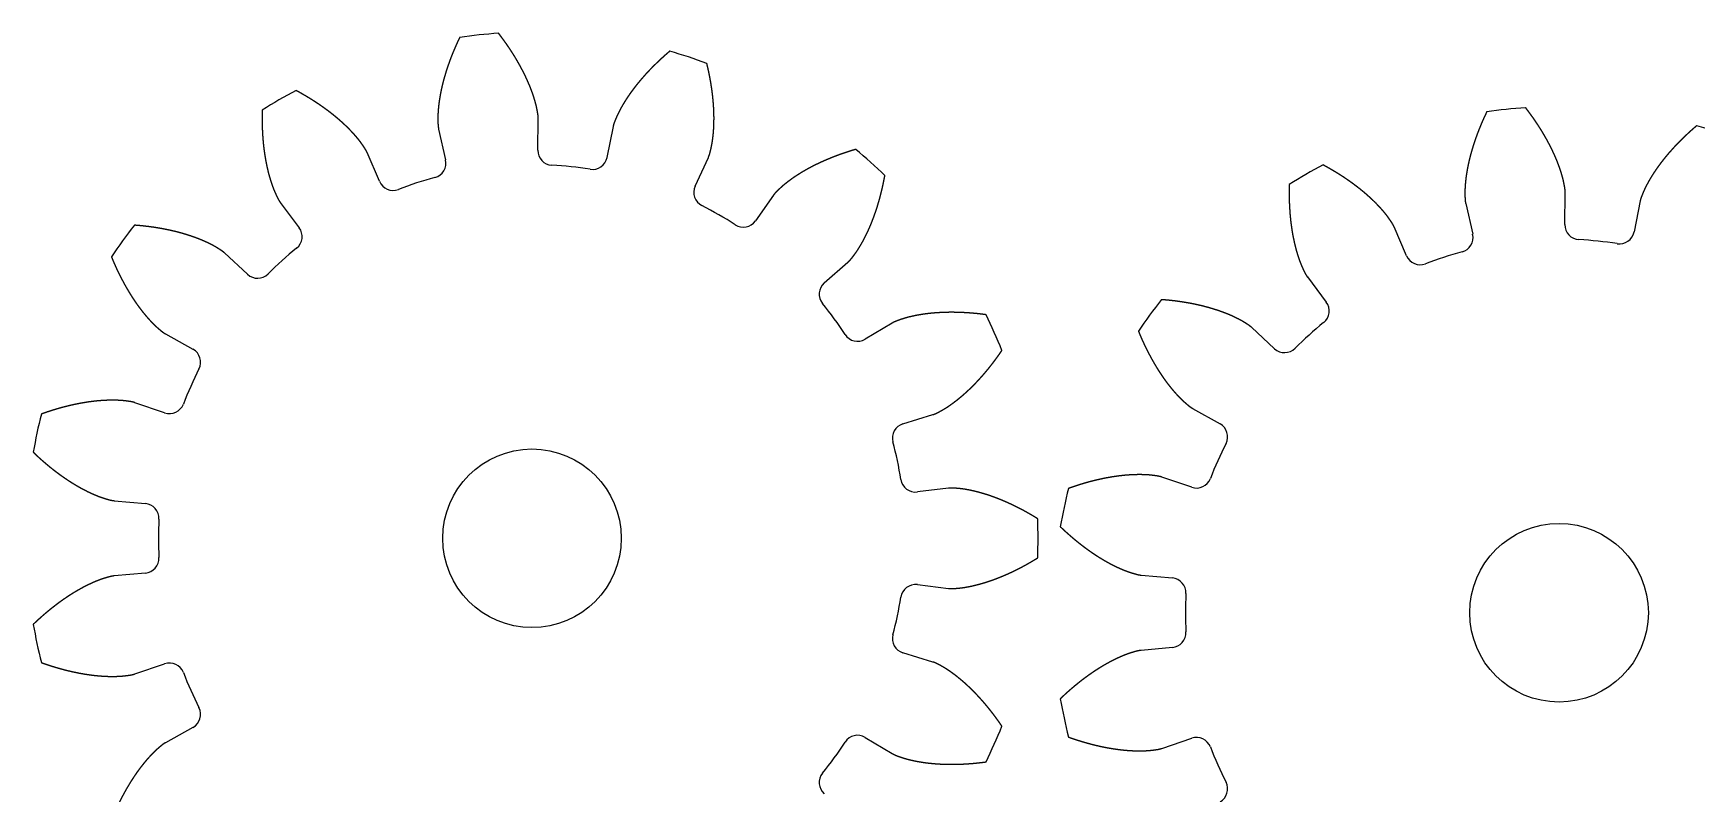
# Model space of a CAD drawing. Header units: inches. Extents: x 0 to 775, y -63 to 305.
# Drawn here: x 668.6 to 724.4, y -19.6 to 5.9 of the extents above; entities that cross this region are included whole.
import ezdxf

# ---------------------------------------------------------------- set-up
doc = ezdxf.new("R2010")
doc.units = ezdxf.units.IN
doc.header["$MEASUREMENT"] = 0

msp = doc.modelspace()

# ---------------------------------------------------------------- linework, layer by layer
at = {"color": 1}
for p, q in [((685.516, 1.971), (685.531, 3.027)), ((682.186, 2.675), (682.42, 1.645)), ((688.046, 2.763), (687.841, 1.726)), ((680.197, 0.923), (679.781, 1.894)), ((690.802, 0.764), (691.246, 1.723)), ((676.867, 0.212), (677.5, -0.634)), ((693.435, 0.459), (692.827, -0.404)), ((716.686, 0.175), (716.92, -0.855)), ((720.016, -0.529), (720.031, 0.527)), ((722.546, 0.263), (722.341, -0.774)), ((714.697, -1.577), (714.281, -0.606)), ((675.763, -2.198), (674.988, -1.48)), ((695.141, -2.488), (695.936, -1.792)), ((711.367, -2.288), (712, -3.134)), ((697.422, -3.838), (696.515, -4.379)), ((673.011, -4.202), (673.933, -4.717)), ((710.263, -4.698), (709.488, -3.98)), ((672.982, -6.852), (671.982, -6.512)), ((707.511, -6.702), (708.433, -7.217)), ((697.781, -7.224), (698.79, -6.912)), ((699.316, -9.385), (698.267, -9.51)), ((707.482, -9.352), (706.482, -9.012)), ((671.283, -9.803), (672.335, -9.898)), ((672.335, -12.236), (671.283, -12.331)), ((698.267, -12.624), (699.316, -12.749)), ((705.783, -12.303), (706.835, -12.398)), ((698.79, -15.222), (697.781, -14.91)), ((706.835, -14.736), (705.783, -14.831)), ((671.982, -15.622), (672.982, -15.281)), ((673.933, -17.417), (673.011, -17.932)), ((696.515, -17.755), (697.422, -18.296)), ((706.482, -18.122), (707.482, -17.781))]:
    msp.add_line(p, q, dxfattribs=at)
for centre in [(685.321, -11.067), (719.821, -13.567)]:
    msp.add_circle(centre, 3, dxfattribs=at)
for centre, radius, start, end in [((685.321, -11.067), 17, 93.7877, 98.2123), ((685.321, -11.067), 17, 69.7877, 74.2123), ((685.321, -11.067), 17, 117.7877, 122.2123), ((719.821, -13.567), 17, 93.7877, 98.2123), ((719.821, -13.567), 17, 69.7877, 74.2123), ((686.016, 1.964), 0.5, 179.1897, 266.9466), ((687.351, 1.823), 0.5, 261.0534, 348.8103), ((685.321, -11.067), 17, 45.7877, 50.2123), ((681.932, 1.534), 0.5, 285.0534, 12.8103), ((685.321, -11.067), 12.549, 81.0534, 86.9466), ((719.821, -13.567), 17, 117.7877, 122.2123), ((680.656, 1.12), 0.5, 203.1897, 290.9466), ((685.321, -11.067), 12.549, 105.0534, 110.9466), ((691.256, 0.554), 0.5, 155.1897, 242.9466), ((685.321, -11.067), 12.549, 57.0534, 62.9466), ((685.321, -11.067), 17, 141.7877, 146.2123), ((692.418, -0.116), 0.5, 237.0534, 324.8103), ((720.516, -0.536), 0.5, 179.1897, 266.9466), ((677.1, -0.933), 0.5, 309.0534, 36.8103), ((716.432, -0.966), 0.5, 285.0534, 12.8103), ((719.821, -13.567), 12.549, 81.0534, 86.9466), ((721.851, -0.677), 0.5, 261.0534, 348.8103), ((685.321, -11.067), 12.549, 129.0534, 134.9466), ((715.156, -1.38), 0.5, 203.1897, 290.9466), ((719.821, -13.567), 12.549, 105.0534, 110.9466), ((676.103, -1.831), 0.5, 227.1897, 314.9466), ((695.47, -2.864), 0.5, 131.1897, 218.9466), ((685.321, -11.067), 12.549, 33.0534, 38.9466), ((719.821, -13.567), 17, 141.7877, 146.2123), ((711.6, -3.433), 0.5, 309.0534, 36.8103), ((685.321, -11.067), 17, 21.7877, 26.2123), ((719.821, -13.567), 12.549, 129.0534, 134.9466), ((696.259, -3.95), 0.5, 213.0534, 300.8103), ((673.689, -5.154), 0.5, 333.0534, 60.8103), ((710.603, -4.331), 0.5, 227.1897, 314.9466), ((685.321, -11.067), 12.549, 153.0534, 158.9466), ((673.143, -6.379), 0.5, 251.1897, 338.9466), ((685.321, -11.067), 17, 165.7877, 170.2123), ((697.929, -7.701), 0.5, 107.1897, 194.9466), ((708.189, -7.654), 0.5, 333.0534, 60.8103), ((685.321, -11.067), 12.549, 9.0534, 14.9466), ((719.821, -13.567), 12.549, 153.0534, 158.9466), ((698.208, -9.014), 0.5, 189.0534, 276.8103), ((719.821, -13.567), 17, 165.7877, 170.2123), ((707.643, -8.879), 0.5, 251.1897, 338.9466), ((672.289, -10.396), 0.5, 357.0534, 84.8103), ((685.321, -11.067), 12.549, 177.0534, 182.9466), ((685.321, -11.067), 17, 357.7877, 2.2123), ((672.289, -11.738), 0.5, 275.1897, 2.9466), ((698.208, -13.12), 0.5, 83.1897, 170.9466), ((706.789, -12.896), 0.5, 357.0534, 84.8103), ((685.321, -11.067), 12.549, 345.0534, 350.9466), ((719.821, -13.567), 12.549, 177.0534, 182.9466), ((685.321, -11.067), 17, 189.7877, 194.2123), ((697.929, -14.433), 0.5, 165.0534, 252.8103), ((706.789, -14.238), 0.5, 275.1897, 2.9466), ((673.143, -15.755), 0.5, 21.0534, 108.8103), ((685.321, -11.067), 12.549, 201.0534, 206.9466), ((673.689, -16.98), 0.5, 299.1897, 26.9466), ((719.821, -13.567), 17, 189.7877, 194.2123), ((696.259, -18.184), 0.5, 59.1897, 146.9466), ((685.321, -11.067), 17, 333.7877, 338.2123), ((707.643, -18.255), 0.5, 21.0534, 108.8103), ((685.321, -11.067), 12.549, 321.0534, 326.9466), ((719.821, -13.567), 12.549, 201.0534, 206.9466), ((695.47, -19.27), 0.5, 141.0534, 228.8103), ((708.189, -19.48), 0.5, 299.1897, 26.9466)]:
    msp.add_arc(centre, radius, start, end, dxfattribs=at)
for points in [[(682.893, 5.759), (682.889, 5.75), (682.88, 5.732), (682.868, 5.706), (682.851, 5.671), (682.831, 5.627), (682.81, 5.583), (682.79, 5.539), (682.771, 5.495), (682.751, 5.451), (682.732, 5.407), (682.713, 5.363), (682.694, 5.318), (682.676, 5.274), (682.658, 5.23), (682.64, 5.186), (682.622, 5.142), (682.605, 5.097), (682.588, 5.053), (682.571, 5.009), (682.555, 4.964), (682.539, 4.92), (682.523, 4.876), (682.507, 4.831), (682.492, 4.787), (682.477, 4.742), (682.463, 4.698), (682.448, 4.654), (682.434, 4.609), (682.42, 4.565), (682.407, 4.52), (682.394, 4.476), (682.381, 4.431), (682.368, 4.387), (682.356, 4.342), (682.344, 4.298), (682.333, 4.254), (682.321, 4.209), (682.31, 4.165), (682.3, 4.12), (682.29, 4.076), (682.28, 4.031), (682.27, 3.987), (682.261, 3.943), (682.252, 3.898), (682.243, 3.854), (682.235, 3.81), (682.228, 3.765), (682.22, 3.721), (682.213, 3.677), (682.206, 3.633), (682.2, 3.588), (682.194, 3.544), (682.189, 3.5), (682.184, 3.456), (682.179, 3.412), (682.175, 3.368), (682.171, 3.324), (682.168, 3.28), (682.165, 3.236), (682.163, 3.193), (682.161, 3.149), (682.16, 3.105), (682.159, 3.062), (682.159, 3.018), (682.16, 2.975), (682.161, 2.932), (682.162, 2.888), (682.164, 2.845), (682.167, 2.802), (682.171, 2.76), (682.175, 2.726), (682.18, 2.7), (682.184, 2.684), (682.186, 2.675)], [(685.531, 3.027), (685.531, 3.035), (685.531, 3.053), (685.531, 3.078), (685.528, 3.113), (685.523, 3.155), (685.517, 3.198), (685.51, 3.24), (685.502, 3.283), (685.494, 3.325), (685.485, 3.368), (685.477, 3.41), (685.467, 3.453), (685.457, 3.495), (685.446, 3.538), (685.435, 3.58), (685.423, 3.622), (685.41, 3.664), (685.397, 3.707), (685.384, 3.749), (685.371, 3.791), (685.357, 3.833), (685.342, 3.875), (685.327, 3.917), (685.312, 3.959), (685.296, 4.001), (685.28, 4.043), (685.264, 4.084), (685.247, 4.126), (685.23, 4.168), (685.212, 4.209), (685.194, 4.251), (685.176, 4.292), (685.157, 4.334), (685.138, 4.375), (685.119, 4.417), (685.1, 4.458), (685.08, 4.499), (685.059, 4.54), (685.039, 4.581), (685.018, 4.622), (684.997, 4.663), (684.975, 4.704), (684.953, 4.745), (684.931, 4.786), (684.909, 4.826), (684.886, 4.867), (684.863, 4.907), (684.84, 4.948), (684.816, 4.988), (684.792, 5.029), (684.768, 5.069), (684.744, 5.109), (684.719, 5.149), (684.694, 5.189), (684.669, 5.229), (684.643, 5.269), (684.617, 5.309), (684.591, 5.349), (684.565, 5.388), (684.538, 5.428), (684.511, 5.467), (684.484, 5.507), (684.457, 5.546), (684.429, 5.585), (684.401, 5.624), (684.373, 5.663), (684.344, 5.702), (684.316, 5.741), (684.287, 5.78), (684.257, 5.819), (684.234, 5.85), (684.216, 5.873), (684.204, 5.888), (684.198, 5.896)], [(689.947, 5.292), (689.939, 5.285), (689.924, 5.273), (689.902, 5.254), (689.873, 5.229), (689.836, 5.197), (689.8, 5.165), (689.763, 5.133), (689.727, 5.101), (689.692, 5.068), (689.656, 5.036), (689.621, 5.003), (689.586, 4.97), (689.551, 4.937), (689.517, 4.904), (689.482, 4.871), (689.448, 4.838), (689.415, 4.805), (689.381, 4.771), (689.348, 4.737), (689.315, 4.704), (689.282, 4.67), (689.249, 4.635), (689.217, 4.601), (689.185, 4.567), (689.153, 4.532), (689.122, 4.498), (689.091, 4.463), (689.06, 4.428), (689.029, 4.393), (688.999, 4.358), (688.969, 4.323), (688.939, 4.287), (688.909, 4.252), (688.88, 4.216), (688.851, 4.181), (688.822, 4.145), (688.794, 4.109), (688.766, 4.072), (688.738, 4.036), (688.711, 4), (688.684, 3.963), (688.657, 3.927), (688.63, 3.89), (688.604, 3.853), (688.578, 3.816), (688.553, 3.779), (688.528, 3.741), (688.503, 3.704), (688.479, 3.666), (688.454, 3.629), (688.431, 3.591), (688.407, 3.553), (688.385, 3.515), (688.362, 3.477), (688.34, 3.438), (688.318, 3.4), (688.297, 3.361), (688.276, 3.322), (688.256, 3.284), (688.236, 3.245), (688.216, 3.205), (688.197, 3.166), (688.179, 3.126), (688.162, 3.087), (688.145, 3.047), (688.128, 3.007), (688.112, 2.967), (688.096, 2.927), (688.081, 2.886), (688.067, 2.846), (688.057, 2.813), (688.051, 2.788), (688.048, 2.771), (688.046, 2.763)], [(691.246, 1.723), (691.249, 1.731), (691.256, 1.746), (691.266, 1.77), (691.278, 1.803), (691.291, 1.843), (691.302, 1.885), (691.313, 1.927), (691.323, 1.969), (691.333, 2.011), (691.342, 2.053), (691.352, 2.096), (691.36, 2.138), (691.368, 2.181), (691.376, 2.224), (691.382, 2.268), (691.389, 2.311), (691.394, 2.355), (691.4, 2.398), (691.405, 2.442), (691.41, 2.486), (691.414, 2.531), (691.418, 2.575), (691.421, 2.619), (691.424, 2.664), (691.427, 2.708), (691.429, 2.753), (691.431, 2.798), (691.433, 2.843), (691.434, 2.888), (691.435, 2.933), (691.435, 2.978), (691.436, 3.024), (691.436, 3.069), (691.435, 3.115), (691.434, 3.16), (691.433, 3.206), (691.432, 3.252), (691.43, 3.297), (691.428, 3.343), (691.425, 3.389), (691.423, 3.435), (691.42, 3.481), (691.416, 3.528), (691.413, 3.574), (691.409, 3.62), (691.405, 3.666), (691.4, 3.713), (691.395, 3.759), (691.39, 3.806), (691.385, 3.852), (691.379, 3.899), (691.373, 3.945), (691.367, 3.992), (691.36, 4.039), (691.353, 4.086), (691.346, 4.133), (691.339, 4.179), (691.331, 4.226), (691.323, 4.273), (691.315, 4.32), (691.306, 4.367), (691.298, 4.414), (691.288, 4.461), (691.279, 4.508), (691.27, 4.556), (691.26, 4.603), (691.25, 4.65), (691.239, 4.697), (691.228, 4.744), (691.217, 4.792), (691.209, 4.829), (691.202, 4.858), (691.197, 4.877), (691.195, 4.886)], [(679.781, 1.894), (679.777, 1.902), (679.77, 1.917), (679.759, 1.941), (679.743, 1.971), (679.721, 2.008), (679.698, 2.044), (679.674, 2.08), (679.65, 2.116), (679.625, 2.151), (679.6, 2.187), (679.575, 2.222), (679.549, 2.257), (679.522, 2.292), (679.495, 2.326), (679.468, 2.36), (679.439, 2.394), (679.411, 2.427), (679.382, 2.46), (679.353, 2.494), (679.323, 2.526), (679.293, 2.559), (679.263, 2.592), (679.232, 2.624), (679.201, 2.656), (679.17, 2.688), (679.138, 2.72), (679.106, 2.751), (679.074, 2.782), (679.041, 2.813), (679.008, 2.844), (678.975, 2.875), (678.941, 2.905), (678.907, 2.936), (678.873, 2.966), (678.839, 2.996), (678.804, 3.025), (678.769, 3.055), (678.734, 3.084), (678.698, 3.113), (678.663, 3.142), (678.627, 3.171), (678.59, 3.2), (678.554, 3.228), (678.517, 3.256), (678.48, 3.285), (678.443, 3.312), (678.405, 3.34), (678.368, 3.368), (678.33, 3.395), (678.291, 3.422), (678.253, 3.449), (678.214, 3.476), (678.175, 3.502), (678.136, 3.529), (678.097, 3.555), (678.057, 3.581), (678.018, 3.607), (677.978, 3.632), (677.937, 3.658), (677.897, 3.683), (677.856, 3.708), (677.815, 3.733), (677.774, 3.758), (677.733, 3.783), (677.692, 3.807), (677.65, 3.831), (677.608, 3.855), (677.566, 3.879), (677.524, 3.903), (677.481, 3.926), (677.447, 3.945), (677.422, 3.959), (677.404, 3.968), (677.396, 3.973)], [(720.031, 0.527), (720.031, 0.535), (720.031, 0.553), (720.031, 0.578), (720.028, 0.613), (720.023, 0.655), (720.017, 0.698), (720.01, 0.74), (720.002, 0.783), (719.994, 0.825), (719.985, 0.868), (719.977, 0.91), (719.967, 0.953), (719.957, 0.995), (719.946, 1.038), (719.935, 1.08), (719.923, 1.122), (719.91, 1.164), (719.897, 1.207), (719.884, 1.249), (719.871, 1.291), (719.857, 1.333), (719.842, 1.375), (719.827, 1.417), (719.812, 1.459), (719.796, 1.501), (719.78, 1.543), (719.764, 1.584), (719.747, 1.626), (719.73, 1.668), (719.712, 1.709), (719.694, 1.751), (719.676, 1.792), (719.657, 1.834), (719.638, 1.875), (719.619, 1.917), (719.6, 1.958), (719.58, 1.999), (719.559, 2.04), (719.539, 2.081), (719.518, 2.122), (719.497, 2.163), (719.475, 2.204), (719.453, 2.245), (719.431, 2.286), (719.409, 2.326), (719.386, 2.367), (719.363, 2.407), (719.34, 2.448), (719.316, 2.488), (719.292, 2.529), (719.268, 2.569), (719.244, 2.609), (719.219, 2.649), (719.194, 2.689), (719.169, 2.729), (719.143, 2.769), (719.117, 2.809), (719.091, 2.849), (719.065, 2.888), (719.038, 2.928), (719.011, 2.967), (718.984, 3.007), (718.957, 3.046), (718.929, 3.085), (718.901, 3.124), (718.873, 3.163), (718.844, 3.202), (718.816, 3.241), (718.787, 3.28), (718.757, 3.319), (718.734, 3.35), (718.716, 3.373), (718.704, 3.388), (718.698, 3.396)], [(676.259, 3.316), (676.259, 3.307), (676.258, 3.287), (676.258, 3.258), (676.257, 3.219), (676.256, 3.171), (676.255, 3.122), (676.255, 3.074), (676.255, 3.026), (676.255, 2.977), (676.255, 2.929), (676.256, 2.881), (676.257, 2.833), (676.258, 2.786), (676.259, 2.738), (676.261, 2.69), (676.263, 2.643), (676.265, 2.595), (676.268, 2.548), (676.271, 2.5), (676.274, 2.453), (676.277, 2.406), (676.28, 2.359), (676.284, 2.312), (676.288, 2.266), (676.293, 2.219), (676.297, 2.172), (676.302, 2.126), (676.308, 2.08), (676.313, 2.033), (676.319, 1.987), (676.325, 1.941), (676.331, 1.895), (676.338, 1.85), (676.345, 1.804), (676.352, 1.759), (676.36, 1.713), (676.367, 1.668), (676.375, 1.623), (676.384, 1.578), (676.393, 1.534), (676.402, 1.489), (676.411, 1.445), (676.42, 1.4), (676.43, 1.356), (676.441, 1.312), (676.451, 1.268), (676.462, 1.225), (676.473, 1.181), (676.485, 1.138), (676.497, 1.095), (676.509, 1.052), (676.522, 1.009), (676.535, 0.967), (676.548, 0.924), (676.562, 0.882), (676.576, 0.84), (676.59, 0.799), (676.605, 0.757), (676.62, 0.716), (676.636, 0.675), (676.652, 0.634), (676.669, 0.594), (676.686, 0.554), (676.704, 0.515), (676.722, 0.475), (676.741, 0.436), (676.759, 0.397), (676.778, 0.358), (676.798, 0.32), (676.819, 0.283), (676.837, 0.254), (676.852, 0.233), (676.862, 0.219), (676.867, 0.212)], [(717.393, 3.259), (717.389, 3.25), (717.38, 3.232), (717.368, 3.206), (717.351, 3.171), (717.331, 3.127), (717.31, 3.083), (717.29, 3.039), (717.271, 2.995), (717.251, 2.951), (717.232, 2.907), (717.213, 2.863), (717.194, 2.818), (717.176, 2.774), (717.158, 2.73), (717.14, 2.686), (717.122, 2.642), (717.105, 2.597), (717.088, 2.553), (717.071, 2.509), (717.055, 2.464), (717.039, 2.42), (717.023, 2.376), (717.007, 2.331), (716.992, 2.287), (716.977, 2.242), (716.963, 2.198), (716.948, 2.154), (716.934, 2.109), (716.92, 2.065), (716.907, 2.02), (716.894, 1.976), (716.881, 1.931), (716.868, 1.887), (716.856, 1.842), (716.844, 1.798), (716.833, 1.754), (716.821, 1.709), (716.81, 1.665), (716.8, 1.62), (716.79, 1.576), (716.78, 1.531), (716.77, 1.487), (716.761, 1.443), (716.752, 1.398), (716.743, 1.354), (716.735, 1.31), (716.728, 1.265), (716.72, 1.221), (716.713, 1.177), (716.706, 1.133), (716.7, 1.088), (716.694, 1.044), (716.689, 1), (716.684, 0.956), (716.679, 0.912), (716.675, 0.868), (716.671, 0.824), (716.668, 0.78), (716.665, 0.736), (716.663, 0.693), (716.661, 0.649), (716.66, 0.605), (716.659, 0.562), (716.659, 0.518), (716.66, 0.475), (716.661, 0.432), (716.662, 0.388), (716.664, 0.345), (716.667, 0.302), (716.671, 0.26), (716.675, 0.226), (716.68, 0.2), (716.684, 0.184), (716.686, 0.175)], [(724.447, 2.792), (724.439, 2.785), (724.424, 2.773), (724.402, 2.754), (724.373, 2.729), (724.336, 2.697), (724.3, 2.665), (724.263, 2.633), (724.227, 2.601), (724.192, 2.568), (724.156, 2.536), (724.121, 2.503), (724.086, 2.47), (724.051, 2.437), (724.017, 2.404), (723.982, 2.371), (723.948, 2.338), (723.915, 2.305), (723.881, 2.271), (723.848, 2.237), (723.815, 2.204), (723.782, 2.17), (723.749, 2.135), (723.717, 2.101), (723.685, 2.067), (723.653, 2.032), (723.622, 1.998), (723.591, 1.963), (723.56, 1.928), (723.529, 1.893), (723.499, 1.858), (723.469, 1.823), (723.439, 1.787), (723.409, 1.752), (723.38, 1.716), (723.351, 1.681), (723.322, 1.645), (723.294, 1.609), (723.266, 1.572), (723.238, 1.536), (723.211, 1.5), (723.184, 1.463), (723.157, 1.427), (723.13, 1.39), (723.104, 1.353), (723.078, 1.316), (723.053, 1.279), (723.028, 1.241), (723.003, 1.204), (722.979, 1.166), (722.954, 1.129), (722.931, 1.091), (722.907, 1.053), (722.885, 1.015), (722.862, 0.977), (722.84, 0.938), (722.818, 0.9), (722.797, 0.861), (722.776, 0.822), (722.756, 0.784), (722.736, 0.745), (722.716, 0.705), (722.697, 0.666), (722.679, 0.626), (722.662, 0.587), (722.645, 0.547), (722.628, 0.507), (722.612, 0.467), (722.596, 0.427), (722.581, 0.386), (722.567, 0.346), (722.557, 0.313), (722.551, 0.288), (722.548, 0.271), (722.546, 0.263)], [(696.2, 1.996), (696.191, 1.993), (696.172, 1.988), (696.144, 1.98), (696.107, 1.969), (696.061, 1.954), (696.014, 1.94), (695.968, 1.926), (695.922, 1.911), (695.877, 1.896), (695.831, 1.88), (695.786, 1.865), (695.74, 1.849), (695.695, 1.833), (695.65, 1.817), (695.605, 1.801), (695.561, 1.784), (695.516, 1.768), (695.472, 1.751), (695.428, 1.733), (695.384, 1.716), (695.34, 1.698), (695.297, 1.68), (695.253, 1.662), (695.21, 1.644), (695.167, 1.625), (695.124, 1.606), (695.081, 1.587), (695.039, 1.568), (694.997, 1.549), (694.955, 1.529), (694.913, 1.509), (694.871, 1.489), (694.83, 1.468), (694.789, 1.448), (694.748, 1.427), (694.707, 1.406), (694.666, 1.384), (694.626, 1.363), (694.586, 1.341), (694.546, 1.319), (694.506, 1.296), (694.467, 1.274), (694.428, 1.251), (694.389, 1.228), (694.35, 1.204), (694.312, 1.181), (694.274, 1.157), (694.236, 1.133), (694.198, 1.108), (694.161, 1.084), (694.124, 1.059), (694.087, 1.034), (694.051, 1.008), (694.015, 0.982), (693.979, 0.956), (693.943, 0.93), (693.908, 0.903), (693.873, 0.877), (693.839, 0.849), (693.805, 0.822), (693.771, 0.794), (693.738, 0.766), (693.705, 0.737), (693.673, 0.708), (693.641, 0.678), (693.61, 0.648), (693.578, 0.619), (693.548, 0.588), (693.517, 0.558), (693.488, 0.526), (693.466, 0.5), (693.451, 0.48), (693.44, 0.466), (693.435, 0.459)], [(695.936, -1.792), (695.942, -1.787), (695.955, -1.775), (695.973, -1.757), (695.997, -1.733), (696.026, -1.701), (696.053, -1.667), (696.08, -1.634), (696.106, -1.599), (696.132, -1.565), (696.158, -1.53), (696.184, -1.495), (696.209, -1.46), (696.234, -1.424), (696.258, -1.387), (696.282, -1.351), (696.305, -1.313), (696.328, -1.276), (696.351, -1.238), (696.374, -1.2), (696.396, -1.162), (696.418, -1.123), (696.439, -1.084), (696.461, -1.045), (696.481, -1.006), (696.502, -0.966), (696.522, -0.926), (696.542, -0.886), (696.562, -0.845), (696.582, -0.805), (696.601, -0.764), (696.62, -0.723), (696.638, -0.681), (696.657, -0.64), (696.675, -0.598), (696.692, -0.556), (696.71, -0.514), (696.727, -0.472), (696.744, -0.429), (696.761, -0.386), (696.778, -0.343), (696.794, -0.3), (696.81, -0.257), (696.826, -0.213), (696.841, -0.17), (696.856, -0.126), (696.871, -0.082), (696.886, -0.038), (696.9, 0.007), (696.915, 0.051), (696.929, 0.096), (696.942, 0.141), (696.956, 0.186), (696.969, 0.231), (696.982, 0.277), (696.995, 0.322), (697.007, 0.368), (697.02, 0.414), (697.032, 0.46), (697.044, 0.506), (697.055, 0.552), (697.067, 0.598), (697.078, 0.645), (697.089, 0.692), (697.099, 0.739), (697.11, 0.786), (697.12, 0.833), (697.13, 0.88), (697.139, 0.927), (697.149, 0.975), (697.158, 1.022), (697.165, 1.061), (697.17, 1.089), (697.174, 1.108), (697.176, 1.118)], [(714.281, -0.606), (714.277, -0.598), (714.27, -0.583), (714.259, -0.559), (714.243, -0.529), (714.221, -0.492), (714.198, -0.456), (714.174, -0.42), (714.15, -0.384), (714.125, -0.349), (714.1, -0.313), (714.075, -0.278), (714.049, -0.243), (714.022, -0.208), (713.995, -0.174), (713.968, -0.14), (713.939, -0.106), (713.911, -0.073), (713.882, -0.04), (713.853, -0.006), (713.823, 0.026), (713.793, 0.059), (713.763, 0.092), (713.732, 0.124), (713.701, 0.156), (713.67, 0.188), (713.638, 0.22), (713.606, 0.251), (713.574, 0.282), (713.541, 0.313), (713.508, 0.344), (713.475, 0.375), (713.441, 0.405), (713.407, 0.436), (713.373, 0.466), (713.339, 0.496), (713.304, 0.525), (713.269, 0.555), (713.234, 0.584), (713.198, 0.613), (713.163, 0.642), (713.127, 0.671), (713.09, 0.7), (713.054, 0.728), (713.017, 0.756), (712.98, 0.785), (712.943, 0.812), (712.905, 0.84), (712.868, 0.868), (712.83, 0.895), (712.791, 0.922), (712.753, 0.949), (712.714, 0.976), (712.675, 1.002), (712.636, 1.029), (712.597, 1.055), (712.557, 1.081), (712.518, 1.107), (712.478, 1.132), (712.437, 1.158), (712.397, 1.183), (712.356, 1.208), (712.315, 1.233), (712.274, 1.258), (712.233, 1.283), (712.192, 1.307), (712.15, 1.331), (712.108, 1.355), (712.066, 1.379), (712.024, 1.403), (711.981, 1.426), (711.947, 1.445), (711.922, 1.459), (711.904, 1.468), (711.896, 1.473)], [(710.759, 0.816), (710.759, 0.807), (710.758, 0.787), (710.758, 0.758), (710.757, 0.719), (710.756, 0.671), (710.755, 0.622), (710.755, 0.574), (710.755, 0.526), (710.755, 0.477), (710.755, 0.429), (710.756, 0.381), (710.757, 0.333), (710.758, 0.286), (710.759, 0.238), (710.761, 0.19), (710.763, 0.143), (710.765, 0.095), (710.768, 0.048), (710.771, 0), (710.774, -0.047), (710.777, -0.094), (710.78, -0.141), (710.784, -0.188), (710.788, -0.234), (710.793, -0.281), (710.797, -0.328), (710.802, -0.374), (710.808, -0.42), (710.813, -0.467), (710.819, -0.513), (710.825, -0.559), (710.831, -0.605), (710.838, -0.65), (710.845, -0.696), (710.852, -0.741), (710.86, -0.787), (710.867, -0.832), (710.875, -0.877), (710.884, -0.922), (710.893, -0.966), (710.902, -1.011), (710.911, -1.055), (710.92, -1.1), (710.93, -1.144), (710.941, -1.188), (710.951, -1.232), (710.962, -1.275), (710.973, -1.319), (710.985, -1.362), (710.997, -1.405), (711.009, -1.448), (711.022, -1.491), (711.035, -1.533), (711.048, -1.576), (711.062, -1.618), (711.076, -1.66), (711.09, -1.701), (711.105, -1.743), (711.12, -1.784), (711.136, -1.825), (711.152, -1.866), (711.169, -1.906), (711.186, -1.946), (711.204, -1.985), (711.222, -2.025), (711.241, -2.064), (711.259, -2.103), (711.278, -2.142), (711.298, -2.18), (711.319, -2.217), (711.337, -2.246), (711.352, -2.267), (711.362, -2.281), (711.367, -2.288)], [(674.988, -1.48), (674.982, -1.474), (674.969, -1.463), (674.949, -1.446), (674.922, -1.425), (674.887, -1.4), (674.851, -1.377), (674.815, -1.354), (674.778, -1.331), (674.741, -1.308), (674.704, -1.286), (674.666, -1.264), (674.629, -1.243), (674.59, -1.222), (674.552, -1.202), (674.512, -1.182), (674.473, -1.163), (674.433, -1.144), (674.393, -1.125), (674.353, -1.106), (674.313, -1.088), (674.272, -1.071), (674.231, -1.053), (674.19, -1.036), (674.149, -1.02), (674.107, -1.003), (674.065, -0.987), (674.023, -0.972), (673.981, -0.956), (673.938, -0.941), (673.896, -0.926), (673.853, -0.912), (673.81, -0.898), (673.767, -0.884), (673.723, -0.87), (673.679, -0.857), (673.636, -0.844), (673.592, -0.831), (673.548, -0.818), (673.503, -0.806), (673.459, -0.794), (673.414, -0.783), (673.37, -0.771), (673.325, -0.76), (673.28, -0.749), (673.234, -0.739), (673.189, -0.728), (673.143, -0.718), (673.098, -0.709), (673.052, -0.699), (673.006, -0.69), (672.96, -0.681), (672.914, -0.672), (672.867, -0.664), (672.821, -0.656), (672.774, -0.648), (672.728, -0.64), (672.681, -0.633), (672.634, -0.625), (672.587, -0.618), (672.539, -0.612), (672.492, -0.605), (672.445, -0.599), (672.397, -0.593), (672.349, -0.588), (672.302, -0.582), (672.254, -0.577), (672.206, -0.572), (672.157, -0.567), (672.109, -0.563), (672.061, -0.559), (672.022, -0.556), (671.993, -0.553), (671.974, -0.552), (671.964, -0.551)], [(671.193, -1.613), (671.196, -1.622), (671.204, -1.64), (671.215, -1.667), (671.23, -1.703), (671.249, -1.747), (671.268, -1.792), (671.287, -1.836), (671.307, -1.88), (671.326, -1.924), (671.346, -1.968), (671.366, -2.012), (671.387, -2.055), (671.407, -2.098), (671.428, -2.141), (671.449, -2.184), (671.47, -2.227), (671.491, -2.269), (671.513, -2.312), (671.535, -2.354), (671.557, -2.396), (671.579, -2.437), (671.601, -2.479), (671.624, -2.52), (671.647, -2.561), (671.67, -2.602), (671.693, -2.643), (671.716, -2.683), (671.74, -2.723), (671.764, -2.763), (671.788, -2.803), (671.812, -2.842), (671.836, -2.882), (671.861, -2.921), (671.886, -2.96), (671.911, -2.998), (671.936, -3.037), (671.962, -3.075), (671.987, -3.113), (672.013, -3.15), (672.039, -3.187), (672.066, -3.225), (672.092, -3.261), (672.119, -3.298), (672.146, -3.334), (672.173, -3.37), (672.201, -3.406), (672.229, -3.441), (672.257, -3.476), (672.285, -3.511), (672.313, -3.546), (672.342, -3.58), (672.371, -3.614), (672.4, -3.648), (672.429, -3.681), (672.459, -3.714), (672.489, -3.746), (672.519, -3.778), (672.549, -3.81), (672.58, -3.842), (672.611, -3.873), (672.642, -3.903), (672.674, -3.933), (672.706, -3.963), (672.738, -3.992), (672.771, -4.02), (672.804, -4.049), (672.837, -4.077), (672.87, -4.104), (672.903, -4.131), (672.938, -4.156), (672.966, -4.176), (672.988, -4.189), (673.003, -4.198), (673.011, -4.202)], [(709.488, -3.98), (709.482, -3.974), (709.469, -3.963), (709.449, -3.946), (709.422, -3.925), (709.387, -3.9), (709.351, -3.877), (709.315, -3.854), (709.278, -3.831), (709.241, -3.808), (709.204, -3.786), (709.166, -3.764), (709.129, -3.743), (709.09, -3.722), (709.052, -3.702), (709.012, -3.682), (708.973, -3.663), (708.933, -3.644), (708.893, -3.625), (708.853, -3.606), (708.813, -3.588), (708.772, -3.571), (708.731, -3.553), (708.69, -3.536), (708.649, -3.52), (708.607, -3.503), (708.565, -3.487), (708.523, -3.472), (708.481, -3.456), (708.438, -3.441), (708.396, -3.426), (708.353, -3.412), (708.31, -3.398), (708.267, -3.384), (708.223, -3.37), (708.179, -3.357), (708.136, -3.344), (708.092, -3.331), (708.048, -3.318), (708.003, -3.306), (707.959, -3.294), (707.914, -3.283), (707.87, -3.271), (707.825, -3.26), (707.78, -3.249), (707.734, -3.239), (707.689, -3.228), (707.643, -3.218), (707.598, -3.209), (707.552, -3.199), (707.506, -3.19), (707.46, -3.181), (707.414, -3.172), (707.367, -3.164), (707.321, -3.156), (707.274, -3.148), (707.228, -3.14), (707.181, -3.133), (707.134, -3.125), (707.087, -3.118), (707.039, -3.112), (706.992, -3.105), (706.945, -3.099), (706.897, -3.093), (706.849, -3.088), (706.802, -3.082), (706.754, -3.077), (706.706, -3.072), (706.657, -3.067), (706.609, -3.063), (706.561, -3.059), (706.522, -3.056), (706.493, -3.053), (706.474, -3.052), (706.464, -3.051)], [(700.573, -3.558), (700.563, -3.557), (700.544, -3.554), (700.515, -3.55), (700.477, -3.545), (700.428, -3.539), (700.38, -3.534), (700.332, -3.528), (700.284, -3.523), (700.236, -3.518), (700.189, -3.514), (700.141, -3.509), (700.093, -3.505), (700.045, -3.501), (699.998, -3.498), (699.95, -3.494), (699.903, -3.491), (699.855, -3.489), (699.808, -3.486), (699.76, -3.484), (699.713, -3.482), (699.666, -3.48), (699.619, -3.479), (699.572, -3.478), (699.525, -3.477), (699.478, -3.477), (699.431, -3.476), (699.385, -3.477), (699.338, -3.477), (699.291, -3.477), (699.245, -3.478), (699.199, -3.48), (699.152, -3.481), (699.106, -3.483), (699.06, -3.485), (699.014, -3.488), (698.968, -3.49), (698.923, -3.493), (698.877, -3.497), (698.831, -3.5), (698.786, -3.504), (698.741, -3.509), (698.696, -3.513), (698.651, -3.518), (698.606, -3.523), (698.561, -3.529), (698.516, -3.535), (698.472, -3.541), (698.427, -3.548), (698.383, -3.555), (698.339, -3.562), (698.295, -3.57), (698.251, -3.578), (698.207, -3.586), (698.164, -3.595), (698.121, -3.605), (698.078, -3.614), (698.035, -3.624), (697.992, -3.634), (697.949, -3.645), (697.907, -3.656), (697.865, -3.668), (697.823, -3.681), (697.781, -3.694), (697.74, -3.707), (697.699, -3.721), (697.658, -3.736), (697.617, -3.75), (697.577, -3.765), (697.537, -3.781), (697.498, -3.798), (697.467, -3.813), (697.444, -3.825), (697.429, -3.834), (697.422, -3.838)], [(705.693, -4.113), (705.696, -4.122), (705.704, -4.14), (705.715, -4.167), (705.73, -4.203), (705.749, -4.247), (705.768, -4.292), (705.787, -4.336), (705.807, -4.38), (705.826, -4.424), (705.846, -4.468), (705.866, -4.512), (705.887, -4.555), (705.907, -4.598), (705.928, -4.641), (705.949, -4.684), (705.97, -4.727), (705.991, -4.769), (706.013, -4.812), (706.035, -4.854), (706.057, -4.896), (706.079, -4.937), (706.101, -4.979), (706.124, -5.02), (706.147, -5.061), (706.17, -5.102), (706.193, -5.143), (706.216, -5.183), (706.24, -5.223), (706.264, -5.263), (706.288, -5.303), (706.312, -5.342), (706.336, -5.382), (706.361, -5.421), (706.386, -5.46), (706.411, -5.498), (706.436, -5.537), (706.462, -5.575), (706.487, -5.613), (706.513, -5.65), (706.539, -5.687), (706.566, -5.725), (706.592, -5.761), (706.619, -5.798), (706.646, -5.834), (706.673, -5.87), (706.701, -5.906), (706.729, -5.941), (706.757, -5.976), (706.785, -6.011), (706.813, -6.046), (706.842, -6.08), (706.871, -6.114), (706.9, -6.148), (706.929, -6.181), (706.959, -6.214), (706.989, -6.246), (707.019, -6.278), (707.049, -6.31), (707.08, -6.342), (707.111, -6.373), (707.142, -6.403), (707.174, -6.433), (707.206, -6.463), (707.238, -6.492), (707.271, -6.52), (707.304, -6.549), (707.337, -6.577), (707.37, -6.604), (707.403, -6.631), (707.438, -6.656), (707.466, -6.676), (707.488, -6.689), (707.503, -6.698), (707.511, -6.702)], [(698.79, -6.912), (698.798, -6.909), (698.815, -6.904), (698.839, -6.895), (698.871, -6.882), (698.91, -6.864), (698.948, -6.845), (698.986, -6.825), (699.024, -6.804), (699.062, -6.784), (699.1, -6.763), (699.138, -6.741), (699.175, -6.719), (699.213, -6.696), (699.25, -6.673), (699.286, -6.649), (699.323, -6.624), (699.359, -6.599), (699.395, -6.574), (699.431, -6.548), (699.467, -6.522), (699.503, -6.496), (699.538, -6.469), (699.574, -6.442), (699.609, -6.415), (699.644, -6.387), (699.679, -6.359), (699.713, -6.33), (699.748, -6.301), (699.782, -6.272), (699.816, -6.242), (699.85, -6.213), (699.884, -6.182), (699.918, -6.152), (699.951, -6.121), (699.984, -6.09), (700.018, -6.059), (700.051, -6.027), (700.084, -5.995), (700.116, -5.963), (700.149, -5.93), (700.181, -5.897), (700.213, -5.864), (700.246, -5.831), (700.277, -5.797), (700.309, -5.763), (700.341, -5.729), (700.372, -5.695), (700.404, -5.66), (700.435, -5.625), (700.466, -5.59), (700.496, -5.555), (700.527, -5.519), (700.558, -5.483), (700.588, -5.447), (700.618, -5.411), (700.648, -5.374), (700.678, -5.337), (700.708, -5.3), (700.737, -5.263), (700.767, -5.225), (700.796, -5.187), (700.825, -5.149), (700.854, -5.111), (700.883, -5.073), (700.911, -5.034), (700.94, -4.995), (700.968, -4.956), (700.996, -4.917), (701.024, -4.877), (701.052, -4.837), (701.074, -4.805), (701.09, -4.781), (701.101, -4.765), (701.107, -4.757)], [(671.982, -6.512), (671.974, -6.509), (671.958, -6.504), (671.933, -6.497), (671.9, -6.488), (671.858, -6.48), (671.815, -6.473), (671.773, -6.467), (671.73, -6.461), (671.687, -6.455), (671.644, -6.45), (671.601, -6.445), (671.557, -6.441), (671.514, -6.438), (671.47, -6.435), (671.426, -6.433), (671.382, -6.431), (671.338, -6.43), (671.294, -6.429), (671.25, -6.429), (671.206, -6.429), (671.161, -6.429), (671.117, -6.43), (671.072, -6.431), (671.028, -6.433), (670.983, -6.435), (670.938, -6.437), (670.894, -6.44), (670.849, -6.443), (670.804, -6.446), (670.759, -6.45), (670.714, -6.454), (670.669, -6.459), (670.624, -6.464), (670.578, -6.469), (670.533, -6.475), (670.488, -6.48), (670.442, -6.487), (670.397, -6.493), (670.352, -6.5), (670.306, -6.507), (670.261, -6.515), (670.215, -6.523), (670.17, -6.531), (670.124, -6.539), (670.078, -6.548), (670.033, -6.557), (669.987, -6.566), (669.941, -6.576), (669.896, -6.586), (669.85, -6.596), (669.804, -6.607), (669.759, -6.618), (669.713, -6.629), (669.667, -6.64), (669.621, -6.652), (669.575, -6.664), (669.529, -6.676), (669.484, -6.689), (669.438, -6.701), (669.392, -6.715), (669.346, -6.728), (669.3, -6.742), (669.254, -6.756), (669.208, -6.77), (669.163, -6.784), (669.117, -6.799), (669.071, -6.814), (669.025, -6.829), (668.979, -6.845), (668.933, -6.861), (668.897, -6.874), (668.869, -6.883), (668.851, -6.89), (668.842, -6.893)], [(668.569, -8.177), (668.576, -8.184), (668.59, -8.197), (668.611, -8.217), (668.639, -8.244), (668.675, -8.277), (668.71, -8.31), (668.746, -8.343), (668.782, -8.375), (668.818, -8.407), (668.854, -8.439), (668.89, -8.471), (668.926, -8.502), (668.962, -8.533), (668.999, -8.564), (669.035, -8.595), (669.072, -8.625), (669.109, -8.655), (669.146, -8.685), (669.183, -8.715), (669.22, -8.744), (669.257, -8.773), (669.294, -8.802), (669.332, -8.83), (669.369, -8.858), (669.407, -8.886), (669.444, -8.914), (669.482, -8.942), (669.52, -8.969), (669.558, -8.995), (669.596, -9.022), (669.635, -9.048), (669.673, -9.074), (669.711, -9.1), (669.75, -9.125), (669.788, -9.15), (669.827, -9.175), (669.866, -9.199), (669.905, -9.224), (669.944, -9.247), (669.983, -9.271), (670.022, -9.294), (670.061, -9.317), (670.101, -9.339), (670.14, -9.361), (670.18, -9.383), (670.219, -9.405), (670.259, -9.426), (670.299, -9.447), (670.339, -9.467), (670.379, -9.487), (670.419, -9.507), (670.459, -9.526), (670.499, -9.545), (670.54, -9.563), (670.58, -9.581), (670.621, -9.598), (670.661, -9.616), (670.702, -9.632), (670.743, -9.649), (670.784, -9.665), (670.825, -9.68), (670.866, -9.694), (670.907, -9.708), (670.948, -9.721), (670.99, -9.734), (671.031, -9.747), (671.073, -9.759), (671.114, -9.77), (671.156, -9.781), (671.198, -9.791), (671.231, -9.797), (671.257, -9.8), (671.274, -9.802), (671.283, -9.803)], [(706.482, -9.012), (706.474, -9.009), (706.458, -9.004), (706.433, -8.997), (706.4, -8.988), (706.358, -8.98), (706.315, -8.973), (706.273, -8.967), (706.23, -8.961), (706.187, -8.955), (706.144, -8.95), (706.101, -8.945), (706.057, -8.941), (706.014, -8.938), (705.97, -8.935), (705.926, -8.933), (705.882, -8.931), (705.838, -8.93), (705.794, -8.929), (705.75, -8.929), (705.706, -8.929), (705.661, -8.929), (705.617, -8.93), (705.572, -8.931), (705.528, -8.933), (705.483, -8.935), (705.438, -8.937), (705.394, -8.94), (705.349, -8.943), (705.304, -8.946), (705.259, -8.95), (705.214, -8.954), (705.169, -8.959), (705.124, -8.964), (705.078, -8.969), (705.033, -8.975), (704.988, -8.98), (704.942, -8.987), (704.897, -8.993), (704.852, -9), (704.806, -9.007), (704.761, -9.015), (704.715, -9.023), (704.67, -9.031), (704.624, -9.039), (704.578, -9.048), (704.533, -9.057), (704.487, -9.066), (704.441, -9.076), (704.396, -9.086), (704.35, -9.096), (704.304, -9.107), (704.259, -9.118), (704.213, -9.129), (704.167, -9.14), (704.121, -9.152), (704.075, -9.164), (704.029, -9.176), (703.984, -9.189), (703.938, -9.201), (703.892, -9.215), (703.846, -9.228), (703.8, -9.242), (703.754, -9.256), (703.708, -9.27), (703.663, -9.284), (703.617, -9.299), (703.571, -9.314), (703.525, -9.329), (703.479, -9.345), (703.433, -9.361), (703.397, -9.374), (703.369, -9.383), (703.351, -9.39), (703.342, -9.393)], [(702.309, -10.411), (702.3, -10.406), (702.284, -10.395), (702.259, -10.38), (702.226, -10.36), (702.184, -10.335), (702.142, -10.31), (702.101, -10.286), (702.059, -10.261), (702.017, -10.237), (701.975, -10.214), (701.933, -10.19), (701.892, -10.167), (701.85, -10.144), (701.807, -10.122), (701.765, -10.099), (701.723, -10.077), (701.681, -10.055), (701.639, -10.034), (701.596, -10.013), (701.554, -9.992), (701.511, -9.971), (701.469, -9.95), (701.427, -9.93), (701.384, -9.911), (701.341, -9.891), (701.299, -9.872), (701.256, -9.853), (701.213, -9.834), (701.171, -9.816), (701.128, -9.798), (701.085, -9.78), (701.042, -9.763), (700.999, -9.746), (700.956, -9.729), (700.913, -9.712), (700.87, -9.696), (700.827, -9.68), (700.784, -9.665), (700.741, -9.65), (700.698, -9.635), (700.655, -9.62), (700.612, -9.606), (700.569, -9.592), (700.525, -9.579), (700.482, -9.566), (700.439, -9.553), (700.396, -9.541), (700.352, -9.529), (700.309, -9.517), (700.266, -9.506), (700.223, -9.495), (700.179, -9.484), (700.136, -9.474), (700.093, -9.465), (700.049, -9.456), (700.006, -9.447), (699.963, -9.439), (699.919, -9.431), (699.876, -9.423), (699.833, -9.416), (699.79, -9.41), (699.746, -9.404), (699.703, -9.399), (699.66, -9.395), (699.617, -9.391), (699.573, -9.387), (699.53, -9.384), (699.487, -9.381), (699.444, -9.379), (699.402, -9.379), (699.367, -9.38), (699.342, -9.382), (699.324, -9.384), (699.316, -9.385)], [(703.069, -10.677), (703.076, -10.684), (703.09, -10.697), (703.111, -10.717), (703.139, -10.744), (703.175, -10.777), (703.21, -10.81), (703.246, -10.843), (703.282, -10.875), (703.318, -10.907), (703.354, -10.939), (703.39, -10.971), (703.426, -11.002), (703.462, -11.033), (703.499, -11.064), (703.535, -11.095), (703.572, -11.125), (703.609, -11.155), (703.646, -11.185), (703.683, -11.215), (703.72, -11.244), (703.757, -11.273), (703.794, -11.302), (703.832, -11.33), (703.869, -11.358), (703.907, -11.386), (703.944, -11.414), (703.982, -11.442), (704.02, -11.469), (704.058, -11.495), (704.096, -11.522), (704.135, -11.548), (704.173, -11.574), (704.211, -11.6), (704.25, -11.625), (704.288, -11.65), (704.327, -11.675), (704.366, -11.699), (704.405, -11.724), (704.444, -11.747), (704.483, -11.771), (704.522, -11.794), (704.561, -11.817), (704.601, -11.839), (704.64, -11.861), (704.68, -11.883), (704.719, -11.905), (704.759, -11.926), (704.799, -11.947), (704.839, -11.967), (704.879, -11.987), (704.919, -12.007), (704.959, -12.026), (704.999, -12.045), (705.04, -12.063), (705.08, -12.081), (705.121, -12.098), (705.161, -12.116), (705.202, -12.132), (705.243, -12.149), (705.284, -12.165), (705.325, -12.18), (705.366, -12.194), (705.407, -12.208), (705.448, -12.221), (705.49, -12.234), (705.531, -12.247), (705.573, -12.259), (705.614, -12.27), (705.656, -12.281), (705.698, -12.291), (705.731, -12.297), (705.757, -12.3), (705.774, -12.302), (705.783, -12.303)], [(699.316, -12.749), (699.324, -12.75), (699.342, -12.752), (699.367, -12.754), (699.402, -12.755), (699.444, -12.754), (699.487, -12.753), (699.53, -12.75), (699.573, -12.747), (699.617, -12.743), (699.66, -12.739), (699.703, -12.735), (699.746, -12.73), (699.79, -12.724), (699.833, -12.718), (699.876, -12.711), (699.919, -12.703), (699.963, -12.695), (700.006, -12.687), (700.049, -12.678), (700.093, -12.669), (700.136, -12.66), (700.179, -12.65), (700.223, -12.639), (700.266, -12.628), (700.309, -12.617), (700.352, -12.605), (700.396, -12.593), (700.439, -12.581), (700.482, -12.568), (700.525, -12.555), (700.569, -12.542), (700.612, -12.528), (700.655, -12.514), (700.698, -12.499), (700.741, -12.484), (700.784, -12.469), (700.827, -12.454), (700.87, -12.438), (700.913, -12.422), (700.956, -12.405), (700.999, -12.388), (701.042, -12.371), (701.085, -12.354), (701.128, -12.336), (701.171, -12.318), (701.213, -12.3), (701.256, -12.281), (701.299, -12.262), (701.341, -12.243), (701.384, -12.223), (701.427, -12.204), (701.469, -12.183), (701.511, -12.163), (701.554, -12.142), (701.596, -12.121), (701.639, -12.1), (701.681, -12.079), (701.723, -12.057), (701.765, -12.035), (701.807, -12.012), (701.85, -11.99), (701.892, -11.967), (701.933, -11.944), (701.975, -11.92), (702.017, -11.896), (702.059, -11.873), (702.101, -11.848), (702.142, -11.824), (702.184, -11.799), (702.226, -11.774), (702.259, -11.754), (702.284, -11.739), (702.3, -11.728), (702.309, -11.723)], [(671.283, -12.331), (671.274, -12.332), (671.257, -12.334), (671.231, -12.337), (671.198, -12.343), (671.156, -12.353), (671.114, -12.363), (671.073, -12.375), (671.031, -12.387), (670.99, -12.4), (670.948, -12.412), (670.907, -12.426), (670.866, -12.44), (670.825, -12.454), (670.784, -12.469), (670.743, -12.485), (670.702, -12.501), (670.661, -12.518), (670.621, -12.535), (670.58, -12.553), (670.54, -12.571), (670.499, -12.589), (670.459, -12.608), (670.419, -12.627), (670.379, -12.647), (670.339, -12.667), (670.299, -12.687), (670.259, -12.708), (670.219, -12.729), (670.18, -12.751), (670.14, -12.772), (670.101, -12.795), (670.061, -12.817), (670.022, -12.84), (669.983, -12.863), (669.944, -12.886), (669.905, -12.91), (669.866, -12.934), (669.827, -12.959), (669.788, -12.984), (669.75, -13.009), (669.711, -13.034), (669.673, -13.06), (669.635, -13.086), (669.596, -13.112), (669.558, -13.138), (669.52, -13.165), (669.482, -13.192), (669.444, -13.22), (669.407, -13.247), (669.369, -13.275), (669.332, -13.304), (669.294, -13.332), (669.257, -13.361), (669.22, -13.39), (669.183, -13.419), (669.146, -13.449), (669.109, -13.479), (669.072, -13.509), (669.035, -13.539), (668.999, -13.57), (668.962, -13.601), (668.926, -13.632), (668.89, -13.663), (668.854, -13.695), (668.818, -13.727), (668.782, -13.759), (668.746, -13.791), (668.71, -13.824), (668.675, -13.857), (668.639, -13.89), (668.611, -13.917), (668.59, -13.937), (668.576, -13.95), (668.569, -13.957)], [(705.783, -14.831), (705.774, -14.832), (705.757, -14.834), (705.731, -14.837), (705.698, -14.843), (705.656, -14.853), (705.614, -14.863), (705.573, -14.875), (705.531, -14.887), (705.49, -14.9), (705.448, -14.912), (705.407, -14.926), (705.366, -14.94), (705.325, -14.954), (705.284, -14.969), (705.243, -14.985), (705.202, -15.001), (705.161, -15.018), (705.121, -15.035), (705.08, -15.053), (705.04, -15.071), (704.999, -15.089), (704.959, -15.108), (704.919, -15.127), (704.879, -15.147), (704.839, -15.167), (704.799, -15.187), (704.759, -15.208), (704.719, -15.229), (704.68, -15.251), (704.64, -15.272), (704.601, -15.295), (704.561, -15.317), (704.522, -15.34), (704.483, -15.363), (704.444, -15.386), (704.405, -15.41), (704.366, -15.434), (704.327, -15.459), (704.288, -15.484), (704.25, -15.509), (704.211, -15.534), (704.173, -15.56), (704.135, -15.586), (704.096, -15.612), (704.058, -15.638), (704.02, -15.665), (703.982, -15.692), (703.944, -15.72), (703.907, -15.747), (703.869, -15.775), (703.832, -15.804), (703.794, -15.832), (703.757, -15.861), (703.72, -15.89), (703.683, -15.919), (703.646, -15.949), (703.609, -15.979), (703.572, -16.009), (703.535, -16.039), (703.499, -16.07), (703.462, -16.101), (703.426, -16.132), (703.39, -16.163), (703.354, -16.195), (703.318, -16.227), (703.282, -16.259), (703.246, -16.291), (703.21, -16.324), (703.175, -16.357), (703.139, -16.39), (703.111, -16.417), (703.09, -16.437), (703.076, -16.45), (703.069, -16.457)], [(668.842, -15.241), (668.851, -15.244), (668.869, -15.251), (668.897, -15.26), (668.933, -15.273), (668.979, -15.289), (669.025, -15.305), (669.071, -15.32), (669.117, -15.335), (669.163, -15.35), (669.208, -15.364), (669.254, -15.378), (669.3, -15.392), (669.346, -15.406), (669.392, -15.419), (669.438, -15.432), (669.484, -15.445), (669.529, -15.458), (669.575, -15.47), (669.621, -15.482), (669.667, -15.494), (669.713, -15.505), (669.759, -15.516), (669.804, -15.527), (669.85, -15.538), (669.896, -15.548), (669.941, -15.558), (669.987, -15.568), (670.033, -15.577), (670.078, -15.586), (670.124, -15.595), (670.17, -15.603), (670.215, -15.611), (670.261, -15.619), (670.306, -15.627), (670.352, -15.634), (670.397, -15.641), (670.442, -15.647), (670.488, -15.653), (670.533, -15.659), (670.578, -15.665), (670.624, -15.67), (670.669, -15.675), (670.714, -15.68), (670.759, -15.684), (670.804, -15.688), (670.849, -15.691), (670.894, -15.694), (670.938, -15.697), (670.983, -15.699), (671.028, -15.701), (671.072, -15.703), (671.117, -15.704), (671.161, -15.705), (671.206, -15.705), (671.25, -15.705), (671.294, -15.705), (671.338, -15.704), (671.382, -15.703), (671.426, -15.701), (671.47, -15.699), (671.514, -15.696), (671.557, -15.693), (671.601, -15.688), (671.644, -15.684), (671.687, -15.679), (671.73, -15.673), (671.773, -15.667), (671.815, -15.661), (671.858, -15.654), (671.9, -15.646), (671.933, -15.637), (671.958, -15.63), (671.974, -15.625), (671.982, -15.622)], [(701.107, -17.377), (701.101, -17.369), (701.09, -17.353), (701.074, -17.329), (701.052, -17.297), (701.024, -17.257), (700.996, -17.217), (700.968, -17.178), (700.94, -17.139), (700.911, -17.1), (700.883, -17.061), (700.854, -17.023), (700.825, -16.985), (700.796, -16.947), (700.767, -16.909), (700.737, -16.871), (700.708, -16.834), (700.678, -16.797), (700.648, -16.76), (700.618, -16.723), (700.588, -16.687), (700.558, -16.651), (700.527, -16.615), (700.496, -16.579), (700.466, -16.544), (700.435, -16.509), (700.404, -16.474), (700.372, -16.439), (700.341, -16.405), (700.309, -16.37), (700.277, -16.337), (700.246, -16.303), (700.213, -16.27), (700.181, -16.237), (700.149, -16.204), (700.116, -16.171), (700.084, -16.139), (700.051, -16.107), (700.018, -16.075), (699.984, -16.044), (699.951, -16.013), (699.918, -15.982), (699.884, -15.951), (699.85, -15.921), (699.816, -15.891), (699.782, -15.862), (699.748, -15.833), (699.713, -15.804), (699.679, -15.775), (699.644, -15.747), (699.609, -15.719), (699.574, -15.692), (699.538, -15.664), (699.503, -15.638), (699.467, -15.611), (699.431, -15.585), (699.395, -15.56), (699.359, -15.535), (699.323, -15.51), (699.286, -15.485), (699.25, -15.461), (699.213, -15.438), (699.175, -15.415), (699.138, -15.393), (699.1, -15.371), (699.062, -15.35), (699.024, -15.329), (698.986, -15.309), (698.948, -15.289), (698.91, -15.27), (698.871, -15.252), (698.839, -15.239), (698.815, -15.23), (698.798, -15.225), (698.79, -15.222)], [(703.342, -17.741), (703.351, -17.744), (703.369, -17.751), (703.397, -17.76), (703.433, -17.773), (703.479, -17.789), (703.525, -17.805), (703.571, -17.82), (703.617, -17.835), (703.663, -17.85), (703.708, -17.864), (703.754, -17.878), (703.8, -17.892), (703.846, -17.906), (703.892, -17.919), (703.938, -17.932), (703.984, -17.945), (704.029, -17.958), (704.075, -17.97), (704.121, -17.982), (704.167, -17.994), (704.213, -18.005), (704.259, -18.016), (704.304, -18.027), (704.35, -18.038), (704.396, -18.048), (704.441, -18.058), (704.487, -18.068), (704.533, -18.077), (704.578, -18.086), (704.624, -18.095), (704.67, -18.103), (704.715, -18.111), (704.761, -18.119), (704.806, -18.127), (704.852, -18.134), (704.897, -18.141), (704.942, -18.147), (704.988, -18.153), (705.033, -18.159), (705.078, -18.165), (705.124, -18.17), (705.169, -18.175), (705.214, -18.18), (705.259, -18.184), (705.304, -18.188), (705.349, -18.191), (705.394, -18.194), (705.438, -18.197), (705.483, -18.199), (705.528, -18.201), (705.572, -18.203), (705.617, -18.204), (705.661, -18.205), (705.706, -18.205), (705.75, -18.205), (705.794, -18.205), (705.838, -18.204), (705.882, -18.203), (705.926, -18.201), (705.97, -18.199), (706.014, -18.196), (706.057, -18.193), (706.101, -18.188), (706.144, -18.184), (706.187, -18.179), (706.23, -18.173), (706.273, -18.167), (706.315, -18.161), (706.358, -18.154), (706.4, -18.146), (706.433, -18.137), (706.458, -18.13), (706.474, -18.125), (706.482, -18.122)], [(673.011, -17.932), (673.003, -17.936), (672.988, -17.945), (672.966, -17.958), (672.938, -17.977), (672.903, -18.003), (672.87, -18.03), (672.837, -18.057), (672.804, -18.085), (672.771, -18.114), (672.738, -18.142), (672.706, -18.171), (672.674, -18.2), (672.642, -18.23), (672.611, -18.261), (672.58, -18.292), (672.549, -18.324), (672.519, -18.356), (672.489, -18.388), (672.459, -18.42), (672.429, -18.453), (672.4, -18.486), (672.371, -18.52), (672.342, -18.554), (672.313, -18.588), (672.285, -18.623), (672.257, -18.657), (672.229, -18.693), (672.201, -18.728), (672.173, -18.764), (672.146, -18.8), (672.119, -18.836), (672.092, -18.873), (672.066, -18.909), (672.039, -18.946), (672.013, -18.984), (671.987, -19.021), (671.962, -19.059), (671.936, -19.097), (671.911, -19.136), (671.886, -19.174), (671.861, -19.213), (671.836, -19.252), (671.812, -19.291), (671.788, -19.331), (671.764, -19.371), (671.74, -19.411), (671.716, -19.451), (671.693, -19.491), (671.67, -19.532), (671.647, -19.573), (671.624, -19.614), (671.601, -19.655), (671.579, -19.697), (671.557, -19.738), (671.535, -19.78), (671.513, -19.822), (671.491, -19.864), (671.47, -19.907), (671.449, -19.95), (671.428, -19.992), (671.407, -20.035), (671.387, -20.079), (671.366, -20.122), (671.346, -20.166), (671.326, -20.21), (671.307, -20.253), (671.287, -20.298), (671.268, -20.342), (671.249, -20.386), (671.23, -20.431), (671.215, -20.467), (671.204, -20.494), (671.196, -20.512), (671.193, -20.521)], [(697.422, -18.296), (697.429, -18.3), (697.444, -18.309), (697.467, -18.321), (697.498, -18.336), (697.537, -18.353), (697.577, -18.369), (697.617, -18.384), (697.658, -18.398), (697.699, -18.413), (697.74, -18.427), (697.781, -18.44), (697.823, -18.453), (697.865, -18.466), (697.907, -18.477), (697.949, -18.489), (697.992, -18.499), (698.035, -18.51), (698.078, -18.52), (698.121, -18.529), (698.164, -18.539), (698.207, -18.547), (698.251, -18.556), (698.295, -18.564), (698.339, -18.572), (698.383, -18.579), (698.427, -18.586), (698.472, -18.593), (698.516, -18.599), (698.561, -18.605), (698.606, -18.611), (698.651, -18.616), (698.696, -18.621), (698.741, -18.625), (698.786, -18.63), (698.831, -18.634), (698.877, -18.637), (698.923, -18.641), (698.968, -18.644), (699.014, -18.646), (699.06, -18.649), (699.106, -18.651), (699.152, -18.653), (699.199, -18.654), (699.245, -18.655), (699.291, -18.656), (699.338, -18.657), (699.385, -18.657), (699.431, -18.657), (699.478, -18.657), (699.525, -18.657), (699.572, -18.656), (699.619, -18.655), (699.666, -18.653), (699.713, -18.652), (699.76, -18.65), (699.808, -18.648), (699.855, -18.645), (699.903, -18.642), (699.95, -18.639), (699.998, -18.636), (700.045, -18.633), (700.093, -18.629), (700.141, -18.625), (700.189, -18.62), (700.236, -18.616), (700.284, -18.611), (700.332, -18.606), (700.38, -18.6), (700.428, -18.594), (700.477, -18.589), (700.515, -18.584), (700.544, -18.58), (700.563, -18.577), (700.573, -18.576)]]:
    msp.add_open_spline(points, degree=5, dxfattribs=at)

doc.saveas('drawing.dxf')
